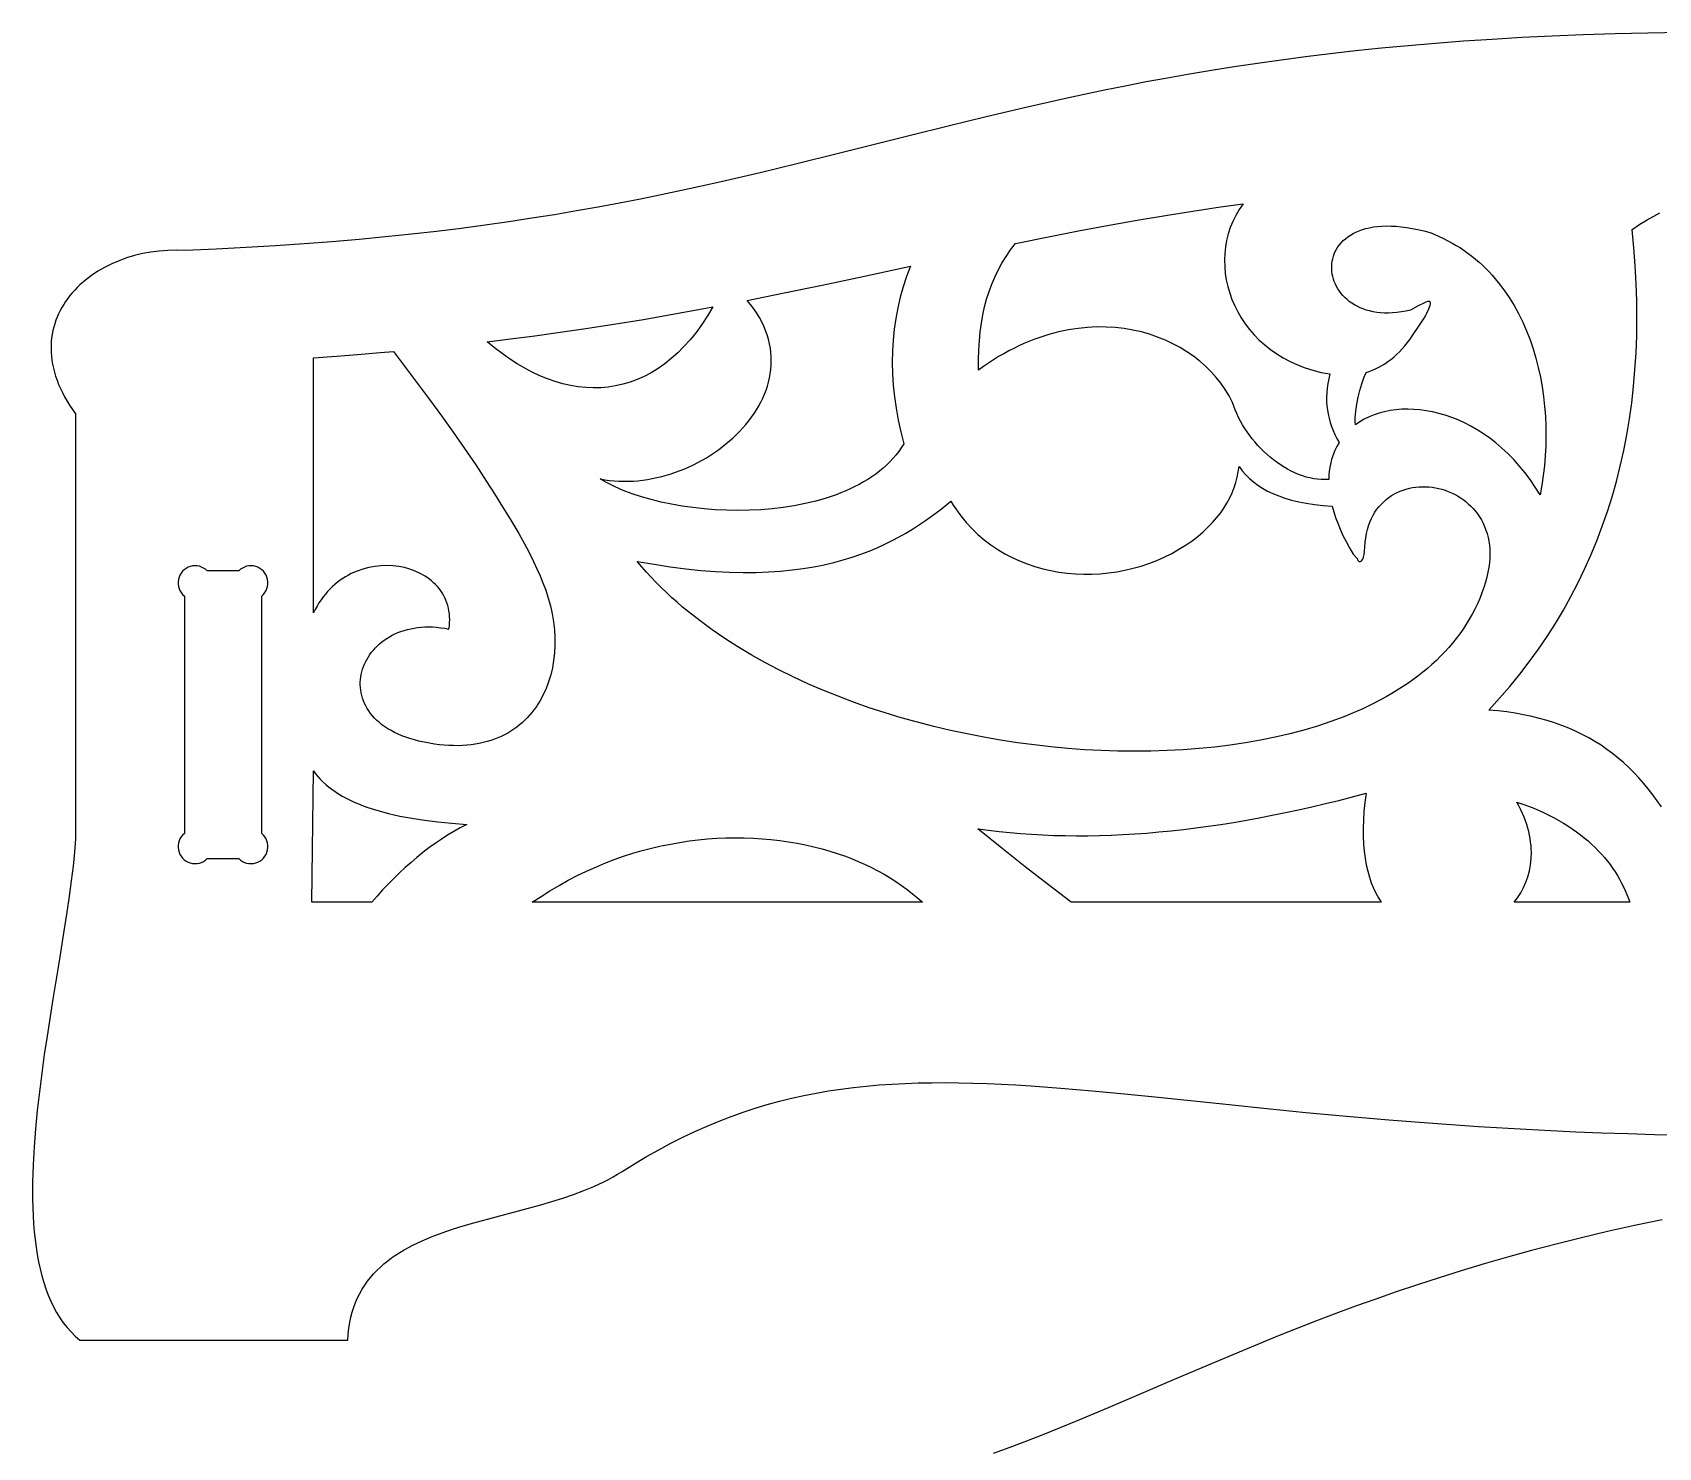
# Model space of a CAD drawing. Header units: metres. Extents: x 0 to 1337, y 0 to 1525.
# Drawn here: x 250.5 to 393.4, y 546.7 to 671.2 of the extents above; entities that cross this region are included whole.
import ezdxf

# ---------------------------------------------------------------- set-up
doc = ezdxf.new("R2010")
doc.units = ezdxf.units.M
doc.layers.add('Page1', color=7, linetype='CONTINUOUS')

msp = doc.modelspace()

# ---------------------------------------------------------------- linework, layer by layer
at = {"layer": 'Page1'}
for points in [[(395.472015, 671.172058), (392.509521, 671.124023), (389.625549, 671.054077), (386.817688, 670.962952), (384.083527, 670.851318), (381.420685, 670.719788), (378.826752, 670.569092), (376.299286, 670.399902), (373.835907, 670.21283), (371.434204, 670.008545), (369.091766, 669.787842), (366.806213, 669.55127), (364.575104, 669.299561), (362.396057, 669.033386), (360.266632, 668.753357), (358.184448, 668.460205), (356.147095, 668.154602), (354.152161, 667.837219), (352.197266, 667.508667), (350.279938, 667.169739), (348.397858, 666.820984), (346.548553, 666.463135), (344.729614, 666.096863), (342.93869, 665.722778), (341.173309, 665.341675), (337.709686, 664.560852), (334.319489, 663.759766), (330.983429, 662.943787), (327.682281, 662.118286), (321.107727, 660.460266), (317.795776, 659.638489), (314.441711, 658.828735), (311.026306, 658.036316), (309.289581, 657.648315), (307.530273, 657.266724), (305.746002, 656.89209), (303.934387, 656.525208), (302.092957, 656.166687), (300.21933, 655.8172), (298.311127, 655.477478), (296.365936, 655.148132), (294.381317, 654.829834), (292.354889, 654.523315), (290.284241, 654.229187), (288.166962, 653.94812), (286.000641, 653.680847), (283.782867, 653.42804), (281.511261, 653.190247), (279.18338, 652.968323), (276.796844, 652.762756), (274.349274, 652.574341), (271.838196, 652.403748), (269.26123, 652.251587), (266.615967, 652.118591), (263.900024, 652.005371), (263.900024, 652.005371), (263.130127, 652.029297), (262.367859, 652.01178), (261.615479, 651.954041), (260.875244, 651.856995), (260.149384, 651.721863), (259.440216, 651.549683), (258.749939, 651.341492), (258.080841, 651.098511), (257.435181, 650.821716), (256.815216, 650.512207), (256.223236, 650.171082), (255.661438, 649.799438), (255.132126, 649.398376), (254.637558, 648.968933), (254.404007, 648.743958), (254.179977, 648.512268), (253.965775, 648.273987), (253.761658, 648.029358), (253.567917, 647.778442), (253.384842, 647.521423), (253.212723, 647.258362), (253.051819, 646.989441), (252.90242, 646.714844), (252.764816, 646.43457), (252.639282, 646.148926), (252.526108, 645.85791), (252.425568, 645.561707), (252.337952, 645.260437), (252.263535, 644.954285), (252.202606, 644.643311), (252.155457, 644.327759), (252.122345, 644.00769), (252.103561, 643.683228), (252.099411, 643.354492), (252.110138, 643.021729), (252.136063, 642.684937), (252.177444, 642.34436), (252.234558, 642.000122), (252.307724, 641.652283), (252.397186, 641.301025), (252.503235, 640.946472), (252.626175, 640.588806), (252.766266, 640.228149), (252.923782, 639.864563), (253.099045, 639.498291), (253.292297, 639.129333), (253.503845, 638.757996), (253.733948, 638.384277), (253.982925, 638.008362), (254.251022, 637.630371), (254.250092, 637.630249), (254.250519, 600.245972), (254.250519, 600.245972), (254.162125, 599.089172), (254.037674, 597.860901), (253.881409, 596.567017), (253.697571, 595.213074), (253.490448, 593.804932), (253.264267, 592.348206), (252.771744, 589.312012), (252.254028, 586.15033), (251.745178, 582.908813), (251.504684, 581.272461), (251.27916, 579.633301), (251.072861, 577.99707), (250.890045, 576.369507), (250.73494, 574.756348), (250.611816, 573.163208), (250.524933, 571.595947), (250.478516, 570.060181), (250.471832, 569.305908), (250.476852, 568.561646), (250.494125, 567.828125), (250.52417, 567.106079), (250.56752, 566.39624), (250.624725, 565.699219), (250.696304, 565.015808), (250.782776, 564.346741), (250.884689, 563.692749), (251.002579, 563.054443), (251.136963, 562.432617), (251.288376, 561.827942), (251.457352, 561.241211), (251.644424, 560.673035), (251.850113, 560.124207), (252.074966, 559.595398), (252.319519, 559.087341), (252.58429, 558.600769), (252.869797, 558.136353), (253.176605, 557.694824), (253.505219, 557.276917), (253.856186, 556.883362), (254.230026, 556.514832), (254.627289, 556.172058), (254.627289, 556.172058), (278.184906, 556.172058), (278.184906, 556.172058), (278.223877, 556.700623), (278.283875, 557.210083), (278.364471, 557.700806), (278.465149, 558.17334), (278.585388, 558.628052), (278.724701, 559.065552), (278.882568, 559.486206), (279.058533, 559.890564), (279.252045, 560.278992), (279.462646, 560.652039), (279.689819, 561.010193), (279.933044, 561.353882), (280.191833, 561.683594), (280.465698, 561.999756), (280.75412, 562.302917), (281.056641, 562.593506), (281.372711, 562.871948), (281.701843, 563.138794), (282.043518, 563.394531), (282.397278, 563.639526), (282.762604, 563.874329), (283.139008, 564.099365), (283.52594, 564.315125), (283.922974, 564.522095), (284.745178, 564.91156), (285.601624, 565.271423), (286.488342, 565.60553), (287.401276, 565.917664), (288.336426, 566.211487), (289.289825, 566.490906), (291.235321, 567.021301), (293.205658, 567.539063), (295.168823, 568.074341), (296.137726, 568.357971), (297.092834, 568.657288), (298.030121, 568.976013), (298.945587, 569.317993), (299.835266, 569.686951), (300.695129, 570.08667), (301.11261, 570.299255), (301.521149, 570.520935), (301.920227, 570.752197), (302.309357, 570.993469), (302.309357, 570.993469), (303.389862, 571.670593), (304.464508, 572.311096), (305.534119, 572.915894), (306.599579, 573.485718), (307.661743, 574.021423), (308.721497, 574.523804), (309.779663, 574.993652), (310.837097, 575.431763), (311.894684, 575.838989), (312.953278, 576.216064), (314.013763, 576.563843), (315.076965, 576.883118), (316.143738, 577.174744), (317.214996, 577.439453), (318.291534, 577.67804), (319.374268, 577.891418), (320.46402, 578.080322), (321.561676, 578.245544), (322.668091, 578.387939), (323.784088, 578.50824), (324.910583, 578.607361), (326.048431, 578.686035), (327.198456, 578.745056), (328.361542, 578.785217), (329.538544, 578.807434), (330.730316, 578.812378), (331.937744, 578.800964), (333.161652, 578.773926), (334.402924, 578.732117), (335.662415, 578.67627), (336.94101, 578.6073), (338.239532, 578.52594), (340.899841, 578.329285), (343.650269, 578.092834), (346.49765, 577.822998), (349.448914, 577.526245), (355.690582, 576.877808), (358.994751, 576.53894), (362.430328, 576.199036), (366.004181, 575.86438), (369.723236, 575.541504), (373.59436, 575.236877), (377.62442, 574.956909), (381.820313, 574.708069), (383.982605, 574.59729), (386.188904, 574.496765), (388.440155, 574.407227), (390.737122, 574.329468), (393.08075, 574.264404), (395.471832, 574.212708)], [(364.45047, 631.862732), (364.12088, 631.846802), (363.789734, 631.852478), (363.457611, 631.879089), (363.125092, 631.925903), (362.792755, 631.992249), (362.461182, 632.077454), (362.13092, 632.180786), (361.802551, 632.301575), (361.476654, 632.439148), (361.153809, 632.592834), (360.834595, 632.761902), (360.519592, 632.945679), (360.209381, 633.143433), (359.90451, 633.354553), (359.60556, 633.578247), (359.313141, 633.813904), (359.027771, 634.060852), (358.750092, 634.318298), (358.480621, 634.585632), (358.219971, 634.862183), (357.968719, 635.147156), (357.727417, 635.440002), (357.496643, 635.739868), (357.276978, 636.046204), (357.069031, 636.358215), (356.873322, 636.675354), (356.69046, 636.996765), (356.520996, 637.321838), (356.36554, 637.649841), (356.22464, 637.980164), (356.098877, 638.312073), (355.988831, 638.644836), (355.988831, 638.644836), (355.687378, 639.221252), (355.346802, 639.780457), (354.968445, 640.320923), (354.55365, 640.84137), (354.10379, 641.340271), (353.620209, 641.816284), (353.104248, 642.267883), (352.557312, 642.693726), (351.980743, 643.092407), (351.375854, 643.462463), (350.744049, 643.802429), (350.086639, 644.111023), (349.404999, 644.386658), (348.7005, 644.627991), (347.974487, 644.833618), (347.228333, 645.002075), (346.463348, 645.131958), (345.680908, 645.221863), (344.882385, 645.270325), (344.069122, 645.276001), (343.242462, 645.237366), (342.403809, 645.153076), (341.980377, 645.093323), (341.554443, 645.021667), (341.12619, 644.937805), (340.695801, 644.841675), (340.263397, 644.733093), (339.829163, 644.611816), (339.39328, 644.477661), (338.955933, 644.330505), (338.517273, 644.170166), (338.077454, 643.99646), (337.636658, 643.809204), (337.195068, 643.608154), (336.752838, 643.39325), (336.31015, 643.164246), (335.867157, 642.920959), (335.424042, 642.663269), (334.980957, 642.39093), (334.538116, 642.103821), (334.095612, 641.801697), (333.653687, 641.484436), (333.653687, 641.484436), (333.655731, 642.373718), (333.681488, 643.228027), (333.731567, 644.049255), (333.806641, 644.839417), (333.907379, 645.600464), (334.034424, 646.334412), (334.188416, 647.043152), (334.370026, 647.72876), (334.579926, 648.393127), (334.818756, 649.038269), (335.087189, 649.666138), (335.385834, 650.278687), (335.715393, 650.87793), (336.076508, 651.465881), (336.469849, 652.044434), (336.896027, 652.61554), (336.896027, 652.61554), (339.955627, 653.234619), (339.955627, 653.234619), (342.439545, 653.720093), (345.138733, 654.225891), (345.138733, 654.225891), (347.596649, 654.665466), (350.2677, 655.115051), (350.2677, 655.115051), (352.506317, 655.470886), (354.938263, 655.833862), (354.938263, 655.833862), (356.9151, 656.112061), (356.9151, 656.112061), (356.570618, 655.610596), (356.267883, 655.092468), (356.006439, 654.55957), (355.785889, 654.013672), (355.605804, 653.456726), (355.46582, 652.890686), (355.365479, 652.317322), (355.304413, 651.738586), (355.282196, 651.156372), (355.298431, 650.57251), (355.352661, 649.988953), (355.44455, 649.407532), (355.573608, 648.8302), (355.739502, 648.258789), (355.941803, 647.69519), (356.180054, 647.141296), (356.453888, 646.598938), (356.762909, 646.070129), (357.106689, 645.556702), (357.484802, 645.060486), (357.896851, 644.583435), (358.342438, 644.12738), (358.821167, 643.694275), (359.332581, 643.28595), (359.876312, 642.904297), (360.451935, 642.55127), (361.059052, 642.228638), (361.697266, 641.938354), (362.366119, 641.682373), (363.065216, 641.462402), (363.794189, 641.280518), (364.169739, 641.204407), (364.552612, 641.138489), (364.552612, 641.138489), (364.448242, 640.714294), (364.36673, 640.299438), (364.307556, 639.893372), (364.270233, 639.495422), (364.254333, 639.104919), (364.259338, 638.721313), (364.28479, 638.343872), (364.3302, 637.971985), (364.395081, 637.605042), (364.478973, 637.24231), (364.58136, 636.883301), (364.701782, 636.527283), (364.839783, 636.173645), (364.994843, 635.821655), (365.166534, 635.470825), (365.354309, 635.120422), (365.354309, 635.120422), (365.154053, 634.774597), (364.976959, 634.410767), (364.823914, 634.029175), (364.695831, 633.630066), (364.593536, 633.213684), (364.517975, 632.780151), (364.469971, 632.329773), (364.45047, 631.862732)], [(393.716888, 603.06366), (393.338135, 603.609619), (392.949036, 604.138733), (392.549164, 604.65094), (392.138062, 605.146118), (391.71524, 605.624084), (391.280273, 606.084839), (390.832672, 606.528137), (390.372009, 606.954041), (389.897827, 607.362305), (389.409637, 607.752808), (388.907013, 608.12561), (388.389465, 608.480408), (387.856537, 608.8172), (387.3078, 609.135864), (386.742767, 609.436279), (386.161011, 609.718323), (385.562042, 609.981934), (384.945435, 610.226929), (384.310699, 610.453247), (383.657379, 610.660767), (382.985016, 610.849426), (382.293182, 611.019043), (381.58139, 611.169556), (380.849213, 611.300781), (380.09613, 611.41272), (379.321747, 611.505249), (378.525574, 611.578186), (378.525574, 611.578186), (379.468872, 612.612549), (380.376709, 613.665405), (381.249054, 614.736816), (382.085968, 615.826721), (382.887421, 616.93512), (383.653381, 618.062012), (384.383911, 619.207397), (385.078949, 620.371338), (385.738556, 621.553711), (386.362671, 622.754639), (386.951355, 623.97406), (387.504547, 625.211975), (388.022308, 626.468445), (388.504578, 627.743347), (388.951416, 629.036804), (389.362762, 630.348694), (389.738647, 631.679138), (390.079102, 633.028076), (390.384064, 634.395569), (390.653564, 635.781494), (390.887604, 637.185913), (391.086212, 638.608887), (391.249329, 640.050293), (391.376984, 641.510254), (391.469177, 642.988708), (391.525909, 644.485657), (391.547211, 646.001099), (391.53302, 647.535034), (391.483368, 649.087463), (391.398254, 650.658447), (391.277679, 652.247864), (391.121643, 653.855774), (391.121643, 653.855774), (391.811279, 654.306702), (392.443085, 654.698547), (393.025146, 655.031067), (393.565521, 655.304138)], [(366.799652, 636.669617), (366.783691, 636.962341), (366.782867, 637.260803), (366.796112, 637.56366), (366.822296, 637.869507), (366.908905, 638.484802), (367.033722, 639.095886), (367.187714, 639.691711), (367.361938, 640.261475), (367.547394, 640.79425), (367.735046, 641.279175), (367.735046, 641.279175), (368.0159, 641.37146), (368.294769, 641.477722), (368.571381, 641.598145), (368.845367, 641.732849), (369.116486, 641.88208), (369.38443, 642.046021), (369.648895, 642.224854), (369.909546, 642.418762), (370.166138, 642.62793), (370.418304, 642.8526), (370.665833, 643.092896), (370.908356, 643.34906), (371.145569, 643.621277), (371.377228, 643.909729), (371.602966, 644.2146), (371.82254, 644.536072), (371.82254, 644.536072), (372.442291, 645.445129), (372.837494, 646.048462), (372.989044, 646.297852), (373.084229, 646.478333), (373.084229, 646.478333), (373.256683, 646.879456), (373.368469, 647.188293), (373.395386, 647.306213), (373.399658, 647.398743), (373.378815, 647.465088), (373.330353, 647.504578), (373.251801, 647.516357), (373.140656, 647.499634), (372.994476, 647.453735), (372.810699, 647.377869), (372.320557, 647.133057), (371.650299, 646.759033), (371.650299, 646.759033), (371.23587, 646.666382), (370.832977, 646.594421), (370.441803, 646.542419), (370.062408, 646.509705), (369.694946, 646.495544), (369.339508, 646.499329), (368.996246, 646.520264), (368.665253, 646.557678), (368.34668, 646.610901), (368.040588, 646.67926), (367.747131, 646.762024), (367.466431, 646.858521), (367.198608, 646.968018), (366.943726, 647.089905), (366.701996, 647.223389), (366.47345, 647.367798), (366.25824, 647.522522), (366.056488, 647.686768), (365.868317, 647.859863), (365.693848, 648.041138), (365.533173, 648.229919), (365.386414, 648.425476), (365.253723, 648.627136), (365.135162, 648.834167), (365.030914, 649.045898), (364.94104, 649.261658), (364.865692, 649.480713), (364.804962, 649.702393), (364.759003, 649.926025), (364.727905, 650.150818), (364.711792, 650.376221), (364.710785, 650.60144), (364.725006, 650.825806), (364.754547, 651.048645), (364.799561, 651.269226), (364.860138, 651.486938), (364.936432, 651.700989), (365.028503, 651.910706), (365.136536, 652.115417), (365.26059, 652.314392), (365.400818, 652.507019), (365.557343, 652.692566), (365.730255, 652.870239), (365.919678, 653.03949), (366.125763, 653.199585), (366.348572, 653.349792), (366.588257, 653.489441), (366.84494, 653.617798), (367.118744, 653.734253), (367.40976, 653.838013), (367.718109, 653.928467), (368.043945, 654.004883), (368.387329, 654.066589), (368.748413, 654.112854), (369.127319, 654.143005), (369.52417, 654.156372), (369.939056, 654.152222), (370.372131, 654.129822), (370.823456, 654.088623), (371.293213, 654.027771), (371.781464, 653.946716), (372.288391, 653.844604), (372.814056, 653.720886), (373.358582, 653.574768), (373.358582, 653.574768), (373.765717, 653.412537), (374.163879, 653.239624), (374.553162, 653.056274), (374.933594, 652.862732), (375.305206, 652.65918), (375.66803, 652.445801), (376.022125, 652.2229), (376.367493, 651.99054), (376.704224, 651.749084), (377.032318, 651.498596), (377.351837, 651.239441), (377.662811, 650.97168), (377.965271, 650.695679), (378.259247, 650.411499), (378.54483, 650.119385), (378.822021, 649.819641), (379.351349, 649.197876), (379.847626, 648.547852), (380.311127, 647.871216), (380.742188, 647.169739), (381.141083, 646.445007), (381.508179, 645.69873), (381.84375, 644.932678), (382.148102, 644.148438), (382.42157, 643.347717), (382.66449, 642.532166), (382.877136, 641.703491), (383.059814, 640.863464), (383.212891, 640.013611), (383.336639, 639.155701), (383.431366, 638.291382), (383.497406, 637.422424), (383.535065, 636.550415), (383.544678, 635.677002), (383.52652, 634.804016), (383.480957, 633.932983), (383.408234, 633.065735), (383.308716, 632.203796), (383.182678, 631.348999), (383.030487, 630.502869), (383.030487, 630.502869), (382.600403, 631.196167), (382.152008, 631.853882), (381.686615, 632.47644), (381.205566, 633.064026), (380.710205, 633.617065), (380.201843, 634.135864), (379.681854, 634.620728), (379.15152, 635.072021), (378.612213, 635.48999), (378.065277, 635.875061), (377.511993, 636.227478), (376.953766, 636.547607), (376.391876, 636.835815), (375.827698, 637.092346), (375.262543, 637.317505), (374.697723, 637.511719), (374.134644, 637.675293), (373.574585, 637.808472), (373.01886, 637.911682), (372.468872, 637.985168), (371.925934, 638.029297), (371.391327, 638.044373), (370.866455, 638.030762), (370.352631, 637.988708), (369.851166, 637.91864), (369.363403, 637.820862), (368.890717, 637.695618), (368.434387, 637.543274), (367.995789, 637.364197), (367.576263, 637.158691), (367.177094, 636.927063), (366.799652, 636.669617)], [(327.665405, 650.62793), (327.325806, 649.727051), (327.026581, 648.815918), (326.7677, 647.894531), (326.549225, 646.963013), (326.371094, 646.02124), (326.233337, 645.069275), (326.135956, 644.107117), (326.078949, 643.134705), (326.062317, 642.152161), (326.086029, 641.159363), (326.150146, 640.156372), (326.254608, 639.143127), (326.399475, 638.11969), (326.584686, 637.08606), (326.810272, 636.042236), (327.076233, 634.98822), (327.076233, 634.98822), (326.863861, 634.65033), (326.63501, 634.323425), (326.390198, 634.007507), (326.129852, 633.702393), (325.854523, 633.408081), (325.564636, 633.12439), (325.260712, 632.851257), (324.943207, 632.588684), (324.61261, 632.336487), (324.269409, 632.094604), (323.914093, 631.862915), (323.54715, 631.641418), (323.169006, 631.429932), (322.780212, 631.228455), (322.381195, 631.036804), (321.972504, 630.85498), (321.554535, 630.682861), (321.127838, 630.520325), (320.692902, 630.36731), (320.250153, 630.223755), (319.343201, 629.9646), (318.410919, 629.742188), (317.457153, 629.555725), (316.485748, 629.404541), (315.500519, 629.287964), (314.505402, 629.205261), (313.504211, 629.155762), (312.500793, 629.138733), (311.499023, 629.153503), (310.502777, 629.199341), (309.515869, 629.275513), (308.542175, 629.381409), (307.585571, 629.516235), (306.649902, 629.679382), (305.739014, 629.870056), (304.85675, 630.087585), (304.007019, 630.331299), (303.193665, 630.600464), (302.420502, 630.894348), (301.691406, 631.212341), (301.010254, 631.55365), (300.688873, 631.732788), (300.38089, 631.917603), (300.38089, 631.917603), (300.788971, 631.842712), (301.200104, 631.783936), (301.613922, 631.74115), (302.029877, 631.713867), (302.44754, 631.701904), (302.866425, 631.705017), (303.286072, 631.722778), (303.706055, 631.755005), (304.125854, 631.801331), (304.545013, 631.861511), (304.963074, 631.935303), (305.379578, 632.022339), (305.794037, 632.122314), (306.205994, 632.234985), (306.61499, 632.360046), (307.020569, 632.497253), (307.422241, 632.64624), (307.819519, 632.806702), (308.212006, 632.978455), (308.599182, 633.161133), (308.980591, 633.354431), (309.355743, 633.558105), (309.724213, 633.771912), (310.085541, 633.995422), (310.439209, 634.228394), (310.78479, 634.470642), (311.121796, 634.721741), (311.449799, 634.981445), (311.76828, 635.249512), (312.076813, 635.525574), (312.374878, 635.809448), (312.662079, 636.100708), (312.937897, 636.399109), (313.201904, 636.704407), (313.453583, 637.016296), (313.692535, 637.334473), (313.918243, 637.65863), (314.130249, 637.988525), (314.328064, 638.323792), (314.511292, 638.664185), (314.679382, 639.00946), (314.83194, 639.359253), (314.968475, 639.713318), (315.08847, 640.071289), (315.191528, 640.432983), (315.277161, 640.798035), (315.344879, 641.166199), (315.394257, 641.537109), (315.424805, 641.910583), (315.436035, 642.286255), (315.427521, 642.663818), (315.398743, 643.043091), (315.349304, 643.423645), (315.278687, 643.805298), (315.186432, 644.187683), (315.072113, 644.570557), (314.935211, 644.953613), (314.775269, 645.336548), (314.591827, 645.719055), (314.38443, 646.100952), (314.152618, 646.481812), (313.895905, 646.861389), (313.613831, 647.239441), (313.305908, 647.615601), (313.305908, 647.615601), (316.551941, 648.265259), (319.894623, 648.958435), (319.894623, 648.958435), (323.630554, 649.752991), (327.665405, 650.62793)], [(310.286804, 647.034302), (309.813477, 646.240906), (309.323059, 645.496277), (308.816284, 644.80011), (308.293976, 644.151978), (307.756866, 643.551575), (307.205719, 642.998474), (306.641296, 642.49231), (306.064392, 642.032654), (305.475739, 641.619141), (304.876129, 641.251465), (304.266327, 640.929199), (303.647064, 640.651917), (303.019165, 640.419312), (302.383331, 640.230957), (301.740356, 640.086548), (301.091034, 639.985596), (300.436096, 639.927795), (299.776306, 639.91272), (299.112457, 639.940002), (298.445282, 640.009338), (297.775604, 640.120239), (297.104095, 640.2724), (296.43161, 640.465393), (295.758881, 640.698853), (295.08667, 640.972412), (294.415741, 641.285706), (293.746857, 641.638306), (293.08078, 642.029846), (292.418335, 642.460022), (291.760193, 642.928345), (291.107178, 643.434509), (290.460083, 643.978088), (290.460083, 643.978088), (292.497345, 644.225098), (294.647827, 644.504272), (296.874207, 644.811096), (299.13916, 645.141174), (299.13916, 645.141174), (301.600311, 645.517761), (304.209656, 645.944824), (306.917938, 646.414673), (309.675934, 646.9198), (309.675934, 646.9198), (310.286804, 647.034302)], [(282.207153, 643.11792), (284.325043, 640.308411), (285.379913, 638.88739), (286.424591, 637.457825), (287.453461, 636.021545), (288.460907, 634.580383), (289.441315, 633.135986), (290.389038, 631.690186), (290.389038, 631.690186), (291.091919, 630.595337), (291.809937, 629.46167), (292.528076, 628.294189), (293.231262, 627.098022), (293.90451, 625.878235), (294.225189, 625.261108), (294.532715, 624.640015), (294.825256, 624.015564), (295.100891, 623.388367), (295.357758, 622.759155), (295.593964, 622.128418), (295.593964, 622.128418), (295.822113, 621.43396), (296.012512, 620.736633), (296.165222, 620.038452), (296.280304, 619.341614), (296.357819, 618.648193), (296.397827, 617.960266), (296.40036, 617.279846), (296.365479, 616.609192), (296.293243, 615.950256), (296.183716, 615.305176), (296.036957, 614.676025), (295.853027, 614.064941), (295.631958, 613.473999), (295.37381, 612.905273), (295.078674, 612.36084), (294.917236, 612.09845), (294.746552, 611.842834), (294.566681, 611.594421), (294.377563, 611.353333), (294.17923, 611.119934), (293.97171, 610.89447), (293.754974, 610.677124), (293.529053, 610.468201), (293.293976, 610.268005), (293.049683, 610.076782), (292.796234, 609.894714), (292.53363, 609.722168), (292.261871, 609.559387), (291.980957, 609.406555), (291.690918, 609.264038), (291.391724, 609.132019), (291.083435, 609.010742), (290.765991, 608.900574), (290.439453, 608.801697), (290.10379, 608.714355), (289.759033, 608.638916), (289.405212, 608.5755), (289.042267, 608.524475), (288.670288, 608.486084), (288.289215, 608.460571), (287.899078, 608.44812), (287.499878, 608.449158), (287.091614, 608.463806), (286.674347, 608.492432), (286.248016, 608.535217), (285.812653, 608.592407), (285.368286, 608.664368), (284.914917, 608.751221), (284.452515, 608.853394), (284.452515, 608.853394), (284.049225, 608.955688), (283.663788, 609.06842), (283.29599, 609.19104), (282.945679, 609.323242), (282.612671, 609.464539), (282.296753, 609.614563), (281.997772, 609.772827), (281.715546, 609.938904), (281.44989, 610.112427), (281.200653, 610.292969), (280.96759, 610.480042), (280.75058, 610.67334), (280.549408, 610.872314), (280.363922, 611.076599), (280.193909, 611.285706), (280.039215, 611.499329), (279.899658, 611.71698), (279.775055, 611.938232), (279.665222, 612.16272), (279.569946, 612.389893), (279.489105, 612.619446), (279.422485, 612.850952), (279.369934, 613.083923), (279.331238, 613.317932), (279.306213, 613.552612), (279.294708, 613.787537), (279.296539, 614.022217), (279.311523, 614.256348), (279.339447, 614.48938), (279.380188, 614.720947), (279.433502, 614.950623), (279.499268, 615.177979), (279.577271, 615.402649), (279.667328, 615.624084), (279.769287, 615.84198), (279.882935, 616.055847), (280.008118, 616.26532), (280.144653, 616.46991), (280.292328, 616.669189), (280.451019, 616.862793), (280.620483, 617.050293), (280.800598, 617.231201), (280.991119, 617.405212), (281.191925, 617.571777), (281.402832, 617.73053), (281.623596, 617.881042), (281.854126, 618.022888), (282.094177, 618.15564), (282.343597, 618.278931), (282.602173, 618.392212), (282.869781, 618.495178), (283.146179, 618.587402), (283.431244, 618.668335), (283.724762, 618.737732), (284.02655, 618.794983), (284.336426, 618.839844), (284.654266, 618.871765), (284.979797, 618.890381), (285.312897, 618.895264), (285.653381, 618.885986), (286.001068, 618.862061), (286.355774, 618.823181), (286.717316, 618.76886), (287.08551, 618.698669), (287.08551, 618.698669), (287.122894, 618.982422), (287.14502, 619.26001), (287.152252, 619.531372), (287.144989, 619.796387), (287.123657, 620.054932), (287.088623, 620.306885), (287.040314, 620.552124), (286.979065, 620.790649), (286.905334, 621.022278), (286.819489, 621.246887), (286.721924, 621.464478), (286.613068, 621.674805), (286.493256, 621.877869), (286.362946, 622.073486), (286.222473, 622.261658), (286.072296, 622.4422), (285.912781, 622.61499), (285.744324, 622.780029), (285.567322, 622.937073), (285.382141, 623.086121), (284.988983, 623.359741), (284.567932, 623.599976), (284.122223, 623.80603), (283.655029, 623.977051), (283.169464, 624.112183), (282.668701, 624.210693), (282.155975, 624.271606), (281.634369, 624.29425), (281.107117, 624.277649), (280.577362, 624.221069), (280.048248, 624.123596), (279.52298, 623.984436), (279.0047, 623.802795), (278.496582, 623.577759), (278.247345, 623.44873), (278.001831, 623.308594), (277.760406, 623.157166), (277.523529, 622.994385), (277.291595, 622.820129), (277.064941, 622.634338), (276.843994, 622.436829), (276.62915, 622.2276), (276.420837, 622.006409), (276.219391, 621.773315), (276.025238, 621.528137), (275.838806, 621.270691), (275.660431, 621.001038), (275.49054, 620.718933), (275.329529, 620.424316), (275.177795, 620.117126), (275.177795, 620.117126), (275.177795, 642.565552), (275.177795, 642.565552), (277.204285, 642.709473), (277.204285, 642.709473), (279.045959, 642.85083), (281.042297, 643.016785), (281.042297, 643.016785), (282.207153, 643.11792)], [(366.609253, 625.278809), (366.938202, 624.898193), (366.938202, 624.898193), (366.980347, 624.801453), (367.026459, 624.727905), (367.075684, 624.676453), (367.127136, 624.645996), (367.179993, 624.635437), (367.233368, 624.643677), (367.286407, 624.669556), (367.338196, 624.712036), (367.434723, 624.842407), (367.515961, 625.02594), (367.575043, 625.253784), (367.605011, 625.517151), (367.605011, 625.517151), (367.61734, 625.93866), (367.649109, 626.34314), (367.699524, 626.730774), (367.767944, 627.101624), (367.853668, 627.45575), (367.955963, 627.793335), (368.074097, 628.11438), (368.207428, 628.419067), (368.355194, 628.707397), (368.516754, 628.979614), (368.691315, 629.235718), (368.878235, 629.475769), (369.076782, 629.700012), (369.286285, 629.908386), (369.505981, 630.101074), (369.735199, 630.278198), (369.973236, 630.439758), (370.219391, 630.585938), (370.472931, 630.716858), (370.733154, 630.83252), (370.999359, 630.933105), (371.270874, 631.018677), (371.546936, 631.089294), (371.826874, 631.145142), (372.109985, 631.186279), (372.395569, 631.212769), (372.682861, 631.224792), (372.971222, 631.222351), (373.259918, 631.205627), (373.548248, 631.174683), (373.83551, 631.129639), (374.121002, 631.070557), (374.403992, 630.997498), (374.683777, 630.910706), (374.959686, 630.81012), (375.230988, 630.695923), (375.496979, 630.568237), (375.756958, 630.427063), (376.010223, 630.272644), (376.256042, 630.104919), (376.493744, 629.924072), (376.722595, 629.730225), (376.941925, 629.523438), (377.15097, 629.303833), (377.349091, 629.071472), (377.535522, 628.826416), (377.709595, 628.568909), (377.870605, 628.298889), (378.017822, 628.016602), (378.150543, 627.722046), (378.268066, 627.415344), (378.36972, 627.096558), (378.454742, 626.765869), (378.522461, 626.42334), (378.572174, 626.069031), (378.603149, 625.703125), (378.614716, 625.325623), (378.60611, 624.936646), (378.576691, 624.536377), (378.525726, 624.124817), (378.452484, 623.702087), (378.356323, 623.268311), (378.23645, 622.823608), (378.092255, 622.368042), (378.092255, 622.368042), (377.916718, 621.879211), (377.725494, 621.399231), (377.518768, 620.927979), (377.296844, 620.465515), (377.059845, 620.011841), (376.808075, 619.566833), (376.541718, 619.130615), (376.260986, 618.703003), (375.966095, 618.284119), (375.657318, 617.87384), (375.334808, 617.472229), (374.99884, 617.079163), (374.649628, 616.694763), (374.287354, 616.318909), (373.912262, 615.951599), (373.524597, 615.592834), (373.124542, 615.242554), (372.712372, 614.900757), (372.288239, 614.567444), (371.852417, 614.242615), (371.40509, 613.926208), (370.946503, 613.618164), (370.476898, 613.318604), (369.996429, 613.027344), (369.505402, 612.744446), (369.003967, 612.46991), (368.492371, 612.203674), (367.970856, 611.94574), (367.439606, 611.696045), (366.898895, 611.454651), (365.789825, 610.996521), (364.645447, 610.571167), (363.467499, 610.178467), (362.257813, 609.818237), (361.018066, 609.490295), (359.750122, 609.194519), (358.455688, 608.930786), (357.136566, 608.698853), (355.794525, 608.498596), (354.431335, 608.329834), (353.048737, 608.192505), (351.64856, 608.086365), (350.232513, 608.011292), (348.802399, 607.967102), (347.359985, 607.953613), (345.907043, 607.970764), (344.445343, 608.018311), (342.976654, 608.09613), (341.502747, 608.204041), (340.02536, 608.341919), (338.546326, 608.509583), (337.067413, 608.706909), (335.590332, 608.933655), (334.116882, 609.189758), (332.648834, 609.475037), (331.187988, 609.789307), (329.736084, 610.132446), (328.294891, 610.504211), (326.86618, 610.904602), (325.451752, 611.333313), (324.053345, 611.790222), (322.672729, 612.275208), (321.311676, 612.788147), (319.971985, 613.328796), (318.655396, 613.897034), (317.363708, 614.492676), (316.098663, 615.115601), (314.862061, 615.765686), (313.655609, 616.442688), (312.481171, 617.146484), (311.340454, 617.876953), (310.23526, 618.633911), (309.167328, 619.417175), (308.138428, 620.226624), (307.639191, 620.641113), (307.150391, 621.062073), (306.672211, 621.489502), (306.204926, 621.923401), (305.748718, 622.363708), (305.303802, 622.810425), (304.870453, 623.263489), (304.448853, 623.722961), (304.039215, 624.188721), (303.641785, 624.660889), (303.641785, 624.660889), (305.120178, 624.39801), (306.546906, 624.17865), (307.923126, 624.00116), (309.250031, 623.864014), (310.528839, 623.765625), (311.760712, 623.704346), (312.946869, 623.67865), (314.088501, 623.68689), (315.186798, 623.727539), (316.24295, 623.79895), (317.258179, 623.899597), (318.233643, 624.027893), (319.170532, 624.182129), (320.070068, 624.360901), (320.933441, 624.5625), (321.761841, 624.785339), (322.556427, 625.027893), (323.318451, 625.288574), (324.049072, 625.565674), (324.749512, 625.857788), (325.420929, 626.163208), (326.064545, 626.480347), (326.681519, 626.807617), (327.273102, 627.143555), (327.840424, 627.486389), (328.384735, 627.834656), (328.907196, 628.186707), (329.408997, 628.541016), (330.355469, 629.249939), (331.233673, 629.948669), (331.233673, 629.948669), (331.436829, 629.615356), (331.648132, 629.291199), (331.86734, 628.976196), (332.094208, 628.670288), (332.328613, 628.373535), (332.570251, 628.085815), (333.074554, 627.537537), (333.605469, 627.025208), (334.161316, 626.548767), (334.740417, 626.10791), (335.341156, 625.702515), (335.961792, 625.332336), (336.600708, 624.997192), (337.256195, 624.69696), (337.926636, 624.431396), (338.610321, 624.200256), (339.305603, 624.003418), (340.010803, 623.840698), (340.724243, 623.711914), (341.444275, 623.61676), (342.16922, 623.555176), (342.8974, 623.526917), (343.627167, 623.531799), (344.356842, 623.569641), (345.084747, 623.640198), (345.809235, 623.743347), (346.528625, 623.878845), (347.241241, 624.046509), (347.945435, 624.246216), (348.639526, 624.477661), (349.321838, 624.740784), (349.990692, 625.035278), (350.64447, 625.360962), (351.281433, 625.717712), (351.899994, 626.105286), (351.899994, 626.105286), (352.433868, 626.475952), (352.933014, 626.857849), (353.39801, 627.250305), (353.829315, 627.652588), (354.227448, 628.064026), (354.592926, 628.483948), (354.9263, 628.911682), (355.227997, 629.346497), (355.498627, 629.78772), (355.738617, 630.234619), (355.948547, 630.686584), (356.128876, 631.142822), (356.280151, 631.602783), (356.402863, 632.065613), (356.497528, 632.530762), (356.564667, 632.997437), (356.564667, 632.997437), (356.849365, 632.626953), (357.155121, 632.277588), (357.483887, 631.949097), (357.837646, 631.641418), (358.218384, 631.354248), (358.628052, 631.087524), (359.068695, 630.841003), (359.542236, 630.614563), (360.050659, 630.407959), (360.595978, 630.221069), (361.180115, 630.053711), (361.805115, 629.90564), (362.472931, 629.776794), (363.185516, 629.666931), (363.944855, 629.575867), (364.752991, 629.503479), (364.752991, 629.503479), (364.888489, 629.015564), (365.050415, 628.51593), (365.239288, 628.004639), (365.45575, 627.481812), (365.700348, 626.947693), (365.973755, 626.402405), (366.27652, 625.846069), (366.609253, 625.278809)], [(275.046417, 594.672058), (275.177795, 606.225342), (275.177795, 606.225342), (275.361725, 605.974731), (275.561005, 605.730835), (275.775574, 605.493652), (276.005432, 605.263123), (276.250641, 605.039368), (276.511139, 604.822266), (276.786926, 604.611816), (277.078064, 604.408142), (277.384491, 604.211121), (277.706207, 604.020813), (278.043274, 603.837219), (278.39563, 603.660339), (278.763306, 603.490112), (279.146271, 603.326599), (279.544556, 603.1698), (279.95816, 603.019714), (280.831299, 602.739624), (281.765686, 602.486328), (282.761353, 602.259766), (283.818237, 602.060059), (284.936371, 601.887146), (286.115753, 601.741028), (287.356415, 601.621765), (288.658325, 601.529236), (288.658325, 601.529236), (288.087433, 601.223389), (287.52301, 600.901123), (286.965057, 600.562561), (286.413574, 600.207642), (285.86853, 599.836304), (285.329987, 599.448669), (284.797882, 599.044617), (284.272247, 598.624207), (283.753082, 598.1875), (283.240387, 597.734375), (282.734131, 597.264893), (282.234344, 596.779053), (281.741028, 596.276855), (281.254181, 595.758301), (280.773773, 595.223328), (280.299866, 594.672058), (280.299866, 594.672058), (275.046417, 594.672058)], [(341.806427, 594.672058), (339.805908, 596.196472), (337.77002, 597.782227), (335.69873, 599.429382), (333.592072, 601.137878), (333.592072, 601.137878), (334.520111, 601.012146), (335.457153, 600.900879), (336.403168, 600.804077), (337.358154, 600.721619), (338.322113, 600.653625), (339.295044, 600.600037), (340.276947, 600.560852), (341.267822, 600.536133), (342.26767, 600.525818), (343.27652, 600.529907), (344.294312, 600.548401), (345.321106, 600.58136), (346.356873, 600.628723), (347.401611, 600.690491), (348.455322, 600.766724), (349.518005, 600.857361), (350.589661, 600.962402), (351.670319, 601.081848), (352.759949, 601.215759), (353.858521, 601.364075), (354.966095, 601.526794), (356.082672, 601.703918), (357.208191, 601.895508), (358.342712, 602.101501), (359.486176, 602.321899), (360.638641, 602.556763), (361.80011, 602.80603), (362.97052, 603.069702), (364.149933, 603.347778), (365.338287, 603.64032), (366.535675, 603.947266), (367.742004, 604.268616), (367.742004, 604.268616), (367.628998, 603.446411), (367.54657, 602.655457), (367.493805, 601.895447), (367.469696, 601.166016), (367.473328, 600.466797), (367.503693, 599.797485), (367.559875, 599.157715), (367.6409, 598.54718), (367.745758, 597.965454), (367.873566, 597.412231), (368.023315, 596.887207), (368.194061, 596.389954), (368.384857, 595.920166), (368.594696, 595.477478), (368.822662, 595.061584), (369.067749, 594.672058), (369.067749, 594.672058), (341.806427, 594.672058)], [(380.750458, 594.672058), (381.053711, 595.079163), (381.327972, 595.508789), (381.571228, 595.960327), (381.781464, 596.432922), (381.956665, 596.925903), (382.094849, 597.438538), (382.194, 597.970093), (382.252075, 598.519836), (382.26709, 599.087097), (382.257843, 599.377014), (382.237061, 599.671082), (382.204498, 599.969116), (382.159943, 600.271057), (382.103088, 600.576843), (382.033722, 600.886353), (381.951599, 601.199524), (381.856415, 601.516235), (381.747986, 601.836365), (381.626007, 602.159912), (381.490265, 602.486755), (381.340485, 602.816711), (381.176422, 603.149841), (380.997833, 603.485962), (380.997833, 603.485962), (381.505432, 603.312561), (381.999817, 603.130432), (382.481049, 602.939819), (382.949158, 602.740906), (383.404205, 602.533875), (383.846222, 602.31897), (384.275269, 602.096375), (384.691406, 601.866394), (385.094635, 601.62915), (385.485046, 601.384949), (385.862701, 601.133911), (386.2276, 600.876282), (386.579803, 600.612244), (386.919373, 600.342102), (387.246338, 600.06604), (387.560791, 599.78418), (387.862701, 599.496887), (388.152191, 599.204285), (388.429291, 598.906555), (388.694, 598.604004), (388.946411, 598.296814), (389.186554, 597.985168), (389.41449, 597.66925), (389.63028, 597.349426), (389.833923, 597.025757), (390.025513, 596.698486), (390.205048, 596.36792), (390.37265, 596.03418), (390.52829, 595.69751), (390.672058, 595.358093), (390.803986, 595.016235), (390.924133, 594.672058), (390.924133, 594.672058), (380.750458, 594.672058)], [(294.40097, 594.672058), (295.183258, 595.196289), (295.971954, 595.693115), (296.766479, 596.162903), (297.566315, 596.605896), (298.370911, 597.0224), (299.179718, 597.41272), (299.992218, 597.777161), (300.807831, 598.116089), (301.626038, 598.429688), (302.446259, 598.718384), (303.268005, 598.982422), (304.090729, 599.222107), (304.913818, 599.437744), (305.736816, 599.629639), (306.559113, 599.798096), (307.380219, 599.94342), (308.199524, 600.065918), (309.016571, 600.165894), (309.83075, 600.243652), (310.641541, 600.2995), (311.448395, 600.333679), (312.250763, 600.346619), (313.048126, 600.338501), (313.839905, 600.309692), (314.62561, 600.260498), (315.404633, 600.191223), (316.176483, 600.102173), (316.940582, 599.993591), (317.696411, 599.865906), (318.44339, 599.719238), (319.18103, 599.554077), (319.908752, 599.370605), (319.908752, 599.370605), (320.57486, 599.182922), (321.225494, 598.979065), (321.860718, 598.759583), (322.480499, 598.524841), (323.0849, 598.275208), (323.67395, 598.01123), (324.247681, 597.733215), (324.806091, 597.44165), (325.349243, 597.136963), (325.877167, 596.81958), (326.389862, 596.489929), (326.88739, 596.148376), (327.369751, 595.795349), (327.836975, 595.431396), (328.289093, 595.056824), (328.726135, 594.672058), (328.726135, 594.672058), (294.40097, 594.672058)], [(393.767303, 566.747742), (391.336273, 566.233582), (388.973694, 565.704224), (386.677155, 565.160583), (384.444214, 564.603577), (382.272491, 564.034119), (380.159454, 563.453125), (378.102753, 562.861511), (376.099915, 562.260132), (374.148499, 561.649963), (372.246063, 561.03186), (370.390228, 560.406799), (368.578491, 559.775635), (366.808441, 559.139343), (365.077637, 558.498718), (363.383667, 557.854797), (361.724091, 557.208435), (360.096436, 556.560486), (356.927246, 555.263733), (353.856628, 553.971802), (350.865082, 552.691956), (347.933105, 551.431458), (345.04126, 550.197632), (342.170044, 548.997742), (340.736084, 548.412781), (339.299988, 547.839111), (337.859283, 547.277527), (336.41156, 546.728943), (334.954376, 546.194336)]]:
    msp.add_lwpolyline(points, dxfattribs=at)
msp.add_lwpolyline([(265.84314, 623.822021, 1.05633), (263.82193, 621.611206), (263.82193, 621.611206), (263.82193, 600.732849), (263.82193, 600.732849, 1.05633), (265.84314, 598.522034), (265.84314, 598.522034), (268.600708, 598.522034), (268.600708, 598.522034, 1.05633), (270.621918, 600.732849), (270.621918, 600.732849), (270.621918, 621.611206), (270.621918, 621.611206, 1.05633), (268.600708, 623.822021), (268.600708, 623.822021), (265.84314, 623.822021)], format="xyb", dxfattribs=at)

doc.saveas('drawing.dxf')
